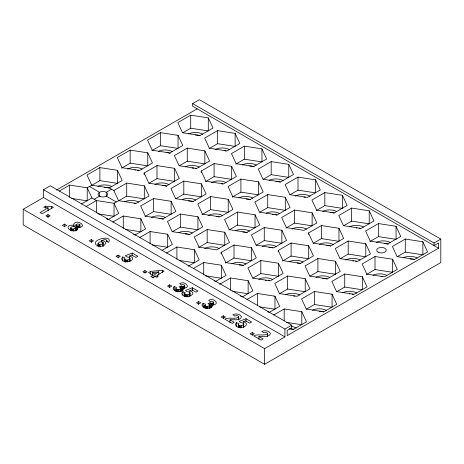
<?xml version="1.0" encoding="UTF-8"?>
<svg xmlns="http://www.w3.org/2000/svg" width="464" height="464" viewBox="0 0 464 464"><rect width="100%" height="100%" fill="white"/><g stroke="black" fill="none" stroke-linecap="round" stroke-linejoin="round"><path stroke-width="0.7" d="M124.497 261.133L124.497 258.999L125.1 258.03L122.757 256.928L121.713 258.373A4.634 2.674 0 0 0 122.189 259.881C125.065 264.753 138.777 259.167 129.607 256.012L129.607 257.433M184.643 296.566L184.643 293.724L185.24 292.755L182.903 291.653L181.853 293.097A4.634 2.674 0 0 0 182.335 294.605C185.206 299.477 198.917 293.892 189.753 290.737L189.753 292.871M238.281 327.538L238.281 324.69L238.885 323.721L236.547 322.625L235.497 324.063A4.634 2.674 0 0 0 235.979 325.577C238.85 330.449 252.561 324.864 243.391 321.709L243.438 327.456M175.897 291.45L175.897 288.608L176.569 287.605L174.261 286.561L173.722 287.019A4.686 2.709 0 0 0 173.142 288.533L174.104 290.029L175.601 290.882A5.058 2.917 0 0 0 178.46 291.415C180.183 291.386 182.416 291.038 183.17 289.275L182.561 287.86C192.142 288.968 185.31 280.123 179.719 283.591L181.349 284.913L182.926 284.548L184.649 285.203L184.788 288.417M204.844 308.166L204.844 305.318L205.517 304.32L203.209 303.27L202.675 303.734A4.686 2.709 0 0 0 202.089 305.248L203.058 306.745L204.549 307.597A5.058 2.917 0 0 0 207.414 308.131C209.131 308.102 211.364 307.754 212.123 305.985L211.509 304.575C221.096 305.683 214.264 296.838 208.672 300.301L210.296 301.629L211.874 301.264L213.602 301.913L213.736 305.132M101.529 240.729L104.04 239.714L105.612 239.65L106.772 240.23L106.36 241.344L108.651 242.399C112.671 235.445 96.843 238.252 95.538 242.347C94.18 247.869 106.685 247.515 105.427 242.191A4.263 2.465 0 0 0 103.82 241.036L101.529 240.729L101.529 242.15M79.889 224.97L79.292 225.73L77.929 226.096L76.601 225.742L75.997 224.982L77.262 223.944L79.298 224.211L79.889 224.97L79.889 227.812M184.788 285.569L183.518 286.555L181.024 286.079L179.052 286.949L180.647 287.819L180.774 291.143M213.597 304.79L213.736 302.284M229.97 319.841C233.218 319.22 241.025 321.39 241.419 316.436C239.581 313.815 235.625 313.322 232.87 314.72L234.778 316.071L236.565 315.561L238.032 315.943L238.705 316.773L238.525 317.208C234.419 319.603 229.059 316.889 224.756 319.116L232.22 323.425L234.198 322.283L229.97 319.841L229.97 322.689M267.479 336.765L267.484 333.059L265.518 332.276L263.732 332.781L261.818 331.435C264.602 330.003 269.23 330.501 270.495 333.668C268.83 338.007 262.438 335.907 258.918 336.557L258.918 339.404M75.348 231.014L75.568 227.662L74.112 226.426L72.378 226.542L71.009 227.354L70.754 230.022M180.542 291.653L180.774 288.301M209.496 308.369L209.595 304.535L208.005 303.665L209.972 302.795L211.665 303.34L213.597 302.656M124.497 258.999L124.665 259.457C126.179 260.849 129.033 260.066 129.949 258.349L129.265 257.363L126.811 256.882L125.338 255.739L132.205 253.037L137.837 256.285L135.842 257.433L131.828 255.119L129.607 256.012M184.643 293.724L184.805 294.182C186.325 295.568 189.173 294.791 190.089 293.074L189.411 292.088L186.957 291.607L185.478 290.464L192.351 287.755L197.977 291.009L195.988 292.158L191.968 289.838L189.753 290.737M243.391 321.709L245.613 320.81L249.626 323.13L251.621 321.975L245.99 318.727L239.122 321.436L240.596 322.579L243.055 323.06L243.733 324.04C242.817 325.757 239.963 326.54 238.45 325.154L238.281 324.69M98.055 246.343L98.055 243.496C98.873 241.831 101.61 241.054 103.002 242.452L103.101 246.5M103.101 242.945C102.202 244.487 99.534 245.497 98.142 244.035L98.055 243.496M75.348 228.166L72.952 229.175L71.392 228.822L70.754 227.888M267.479 333.923C263.366 336.319 258.007 333.604 253.709 335.832L261.168 340.141L263.146 338.998L258.918 336.557M180.542 288.805L178.135 289.803L176.523 289.449L175.897 288.608M209.496 305.521L207.083 306.518L205.471 306.165L204.844 305.318M43.529 189.706L284.925 329.075L284.925 336.899L43.529 197.531L43.529 189.706L50.309 185.791L291.699 325.16L291.699 327.77L287.181 330.38L287.181 335.594L438.544 248.211L438.544 242.991L434.026 245.601L434.026 242.991L192.63 103.623L192.63 106.233L438.544 248.211M192.63 103.623L199.41 99.714L440.8 239.076L440.8 262.554L264.59 364.286L23.2 224.924L23.2 209.27L43.529 197.531M56.422 190.089L197.148 108.843M59.201 191.093L69.623 185.078L87.215 187.798L91.733 185.188L109.324 187.908L113.842 190.518L118.552 200.674L136.143 203.394L149.019 195.959L144.31 185.803L126.718 183.083L113.842 190.518M109.324 187.908L122.2 180.473L117.485 170.323L99.893 167.597L87.017 175.032L91.733 185.188M130.169 150.121L117.293 157.557L122.003 167.713L139.594 170.433L152.47 162.997L147.755 152.842L130.169 150.121L130.169 163.166L121.585 168.119M160.44 132.646L147.564 140.082L152.273 150.232L169.865 152.958L182.741 145.522L178.031 135.366L160.44 132.646L160.44 145.69L151.856 150.643M190.71 115.165L177.834 122.6L182.549 132.756L200.135 135.476L213.017 128.047L208.301 117.891L190.71 115.165L190.71 128.209L182.741 132.814M48.128 207.878L40.107 212.512L42.236 213.736L53.383 207.298L51.661 206.3L48.54 206.555L45.698 206.109L43.767 207.222L48.128 207.878L48.128 210.726M91.924 185.246L99.893 180.641L117.485 183.361L117.485 170.323M48.001 214.612L45.872 215.835L48.001 217.065L50.129 215.835L48.001 214.612L48.001 217.454M81.502 203.969L91.93 197.954L96.448 200.564L114.034 203.284L118.552 200.674M94.186 199.259L99.493 196.191M111.58 189.213L106.273 192.282L106.273 196.452M86.02 206.579L96.448 200.564L96.448 212.877M144.113 173.043L156.989 165.607L174.58 168.328L179.29 178.483L166.414 185.919L148.828 183.199L144.113 173.043L144.113 174.493M187.259 148.132L174.383 155.562L179.098 165.718L196.69 168.444L209.566 161.008L204.85 150.852L187.259 148.132L187.259 161.17L179.29 165.776M217.535 130.651L204.653 138.086L209.368 148.242L226.96 150.962L239.836 143.527L235.12 133.371L217.535 130.651L217.535 143.695L208.945 148.654M64.502 224.135L62.373 225.365L64.502 226.594L66.63 225.365L64.502 224.135L64.502 226.983M118.743 200.726L126.718 196.127L144.31 198.847L144.31 185.803M149.019 183.251L156.989 178.652L174.58 181.372L174.58 168.328M107.712 219.808L118.749 213.44L114.034 203.284L114.034 216.323L97.852 213.823M112.845 222.065L123.267 216.044L140.859 218.77L145.568 228.926L135.146 234.941M153.538 198.569L140.662 206.004L145.377 216.16L162.963 218.88L175.844 211.445L171.129 201.289L153.538 198.569L153.538 211.613L144.954 216.566M183.808 181.093L170.932 188.529L175.647 198.685L193.239 201.405L206.115 193.969L201.399 183.814L183.808 181.093L183.808 194.138L175.839 198.737M201.202 171.048L214.084 163.612L231.669 166.338L236.385 176.494L223.509 183.924L205.917 181.204L201.202 171.048L201.202 172.498M244.354 146.137L231.478 153.572L236.188 163.728L253.779 166.448L266.655 159.013L261.945 148.857L244.354 146.137L244.354 159.181L235.77 164.134M91.327 239.621L89.198 240.851L91.327 242.08L93.455 240.851L91.327 239.621L91.327 242.469M205.5 181.615L214.084 176.656L231.669 179.377L231.669 166.338M139.664 237.551L150.087 231.53L167.678 234.25L172.393 244.406L161.965 250.427M180.357 214.055L167.481 221.49L172.196 231.646L189.788 234.366L202.664 226.931L197.948 216.775L180.357 214.055L180.357 227.099L172.388 231.698M210.633 196.579L197.757 204.009L202.466 214.165L220.058 216.891L232.934 209.455L228.218 199.3L210.633 196.579L210.633 209.618L202.049 214.577M240.903 179.098L228.027 186.534L232.737 196.69L250.328 199.41L263.204 191.974L258.494 181.824L240.903 179.098L240.903 192.142L232.319 197.101M271.173 161.623L258.297 169.058L263.013 179.214L280.598 181.934L293.48 174.499L288.765 164.343L271.173 161.623L271.173 174.667L263.204 179.266M118.146 255.107L116.017 256.337L118.146 257.566L120.275 256.337L118.146 255.107L118.146 257.955M166.483 253.037L176.912 247.016L194.497 249.736L199.213 259.892L188.175 266.266M207.182 229.541L194.306 236.976L199.015 247.132L216.607 249.852L229.483 242.417L224.773 232.261L207.182 229.541L207.182 242.585L198.598 247.538M237.452 212.06L224.576 219.495L229.291 229.651L246.877 232.371L259.753 224.941L255.043 214.786L237.452 212.06L237.452 225.104L228.868 230.063M267.722 194.584L254.846 202.02L259.562 212.176L277.153 214.896L290.029 207.46L285.314 197.304L267.722 194.584L267.722 207.628L259.753 212.228M297.998 177.109L285.116 184.544L289.832 194.7L307.423 197.42L320.299 189.985L315.584 179.829L297.998 177.109L297.998 190.153L290.023 194.752M144.965 270.593L142.837 271.823L144.965 273.052L147.094 271.823L144.965 270.593L144.965 272.728M157.035 277.414L157.035 275.28L164.082 271.208L162.296 270.176L150.423 271.469L148.555 272.542L153.103 275.169L153.103 278.011M153.103 275.169L150.87 276.457L152.929 277.646L155.162 276.358L156.542 277.153L158.415 276.074L157.035 275.28M152.424 274.746L152.424 272.612L154.976 274.085L158.769 271.898L158.769 274.74M193.308 268.523L203.731 262.502L221.322 265.222L226.032 275.378L215.609 281.399M221.125 252.457L234.001 245.027L251.592 247.747L256.308 257.903L243.426 265.338L225.84 262.612L221.125 252.457L221.125 253.907M264.271 227.546L251.395 234.981L256.111 245.137L273.702 247.857L286.578 240.422L281.863 230.272L264.271 227.546L264.271 240.59L256.302 245.195M294.547 210.07L281.671 217.506L286.381 227.662L303.972 230.382L316.848 222.946L312.133 212.79L294.547 210.07L294.547 223.114L285.963 228.068M324.817 192.595L311.941 200.03L316.651 210.18L334.242 212.906L347.118 205.471L342.409 195.315L324.817 192.595L324.817 205.639L316.233 210.592M169.662 284.85L167.533 286.079L169.662 287.309L171.79 286.079L169.662 284.85L169.662 287.692M225.417 263.024L234.001 258.065L251.592 260.791L251.592 247.747M219.513 284.357L230.55 277.988L248.141 280.708L252.857 290.864L242.428 296.885M260.826 260.513L247.944 267.943L252.66 278.098L270.251 280.819L283.127 273.389L278.412 263.233L260.826 260.513L260.826 273.551L252.851 278.156M278.22 250.467L291.096 243.032L308.688 245.752L313.397 255.908L300.521 263.343L282.93 260.623L278.22 250.467L278.22 251.917M308.49 232.992L321.366 225.556L338.958 228.276L343.667 238.432L330.791 245.868L313.206 243.148L308.49 232.992L308.49 234.442M351.637 208.081L338.761 215.511L343.476 225.666L361.067 228.387L373.943 220.957L369.228 210.801L351.637 208.081L351.637 221.119L343.667 225.724M198.609 301.565L196.481 302.789L198.609 304.019L200.738 302.789L198.609 301.565L198.609 304.407M282.512 261.029L291.096 256.076L308.688 258.796L308.688 245.752M313.397 243.2L321.366 238.6L338.958 241.321L338.958 228.276M246.947 299.489L257.375 293.474L274.961 296.194L279.676 306.35L269.253 312.365M287.645 275.993L274.769 283.429L279.479 293.584L297.07 296.305L309.946 288.869L305.237 278.719L287.645 275.993L287.645 289.037L279.061 293.996M317.915 258.518L305.039 265.953L309.755 276.109L327.34 278.829L340.222 271.394L335.507 261.238L317.915 258.518L317.915 271.562L309.946 276.161M348.186 241.042L335.31 248.478L340.025 258.628L357.616 261.354L370.492 253.918L365.777 243.762L348.186 241.042L348.186 254.086L340.216 258.686M378.462 223.561L365.586 230.997L370.295 241.152L387.887 243.873L400.763 236.443L396.047 226.287L378.462 223.561L378.462 236.605L369.878 241.564M223.3 315.822L221.171 317.045L223.3 318.275L225.429 317.045L223.3 315.822L223.3 318.664M273.772 314.975L284.194 308.96L301.786 311.68L306.495 321.836L293.619 329.266L290.104 328.727M314.464 291.479L301.588 298.915L306.304 309.07L323.895 311.791L336.771 304.355L332.056 294.199L314.464 291.479L314.464 304.523L306.495 309.123M344.74 274.004L331.859 281.439L336.574 291.595L354.165 294.315L367.041 286.88L362.326 276.724L344.74 274.004L344.74 287.048L336.765 291.647M375.011 256.528L362.135 263.958L366.844 274.114L384.436 276.834L397.312 269.404L392.602 259.248L375.011 256.528L375.011 269.567L366.427 274.526M405.281 239.047L392.405 246.483L397.12 256.638L414.706 259.359L427.582 251.923L422.872 241.767L405.281 239.047L405.281 252.091L397.312 256.696M252.254 332.531L250.125 333.761L252.254 334.991L254.382 333.761L252.254 332.531L252.254 335.379M284.925 329.075L291.699 325.16M434.026 242.991L440.8 239.076M23.2 209.27L264.59 348.638L284.925 336.899M152.424 272.612L158.769 271.898M195.425 135.07L198.07 135.273A10.225 5.904 0 0 1 199.949 135.679M166.443 152.644L167.8 152.749A10.225 5.904 0 0 1 170.265 153.34M249.678 166.089L251.714 166.245A10.225 5.904 0 0 1 254.179 166.831M191.974 168.032L193.94 168.183M134.879 170.027L135.494 170.073M275.889 181.528L277.855 181.679M162.313 185.559L164.349 185.71A10.225 5.904 0 0 1 166.814 186.302M304.001 197.113L305.353 197.212M104.609 187.502L107.254 187.705M246.227 199.05L248.263 199.207A10.225 5.904 0 0 1 250.728 199.793M188.523 200.999L190.489 201.144M330.142 212.547L332.178 212.698M272.438 214.49L273.052 214.536M216.636 216.578L217.993 216.682A10.225 5.904 0 0 1 219.257 216.932M356.352 227.981L356.967 228.027M158.862 218.521L160.898 218.677A10.225 5.904 0 0 1 163.363 219.263M242.776 232.012L244.812 232.168M384.465 243.565L385.822 243.67A10.225 5.904 0 0 1 388.287 244.261M185.072 233.96L187.038 234.111M326.691 245.508L328.727 245.659M268.987 247.451L271.631 247.654A10.225 5.904 0 0 1 272.902 247.904M409.996 258.953L412.641 259.156M352.901 260.948L353.516 260.994M297.099 263.036L298.456 263.14A10.225 5.904 0 0 1 300.921 263.726M239.331 264.973L241.361 265.13M381.014 276.527L382.371 276.631M322.631 278.423L325.276 278.626M265.536 280.413L266.15 280.459M349.45 293.909L350.065 293.956M293.648 295.997L295.005 296.102M319.18 311.385L321.825 311.588M289.519 328.906L291.554 329.063A10.225 5.904 0 0 1 294.019 329.655M77.61 230.086L77.61 227.244C88.665 228.004 77.853 218.225 73.805 223.938L74.049 226.612M74.049 225.185C60.784 224.564 72.941 235.422 77.929 228.677L77.61 227.244M190.71 128.209L208.301 130.929L208.301 117.891M217.535 143.695L235.12 146.415L235.12 133.371M160.44 145.69L178.031 148.41L178.031 135.366M244.354 159.181L261.945 161.901L261.945 148.857M187.259 161.17L204.85 163.896L204.85 150.852M271.173 174.667L288.765 177.387L288.765 164.343M130.169 163.166L147.755 165.886L147.755 152.842M297.998 190.153L315.584 192.873L315.584 179.829M240.903 192.142L258.494 194.863L258.494 181.824M324.817 205.639L342.409 208.359L342.409 195.315M183.808 194.138L201.399 196.858L201.399 183.814M267.722 207.628L285.314 210.349L285.314 197.304M351.637 221.119L369.228 223.845L369.228 210.801M210.633 209.618L228.218 212.344L228.218 199.3M294.547 223.114L312.133 225.835L312.133 212.79M378.462 236.605L396.047 239.325L396.047 226.287M71.734 198.447L87.215 200.842L87.215 187.798L91.93 197.954M153.538 211.613L171.129 214.333L171.129 201.289M237.452 225.104L255.043 227.824L255.043 214.786M405.281 252.091L422.872 254.811L422.872 241.767M180.357 227.099L197.948 229.819L197.948 216.775M264.271 240.59L281.863 243.31L281.863 230.272M348.186 254.086L365.777 256.807L365.777 243.762M125.379 229.413L140.859 231.809L140.859 218.77M207.182 242.585L224.773 245.305L224.773 232.261M375.011 269.567L392.602 272.293L392.602 259.248M152.198 244.899L167.678 247.295L167.678 234.25M317.915 271.562L335.507 274.282L335.507 261.238M179.023 260.385L194.497 262.781L194.497 249.736M260.826 273.551L278.412 276.271L278.412 263.233M344.74 287.048L362.326 289.768L362.326 276.724M205.14 275.761L221.322 278.267L221.322 265.222M287.645 289.037L305.237 291.757L305.237 278.719M232.661 291.357L248.141 293.753L248.141 280.708M314.464 304.523L332.056 307.243L332.056 294.199M259.486 306.843L274.961 309.239L274.961 296.194M286.305 322.329L301.786 324.719L301.786 311.68M89.471 186.493L99.493 192.282L99.493 196.452M106.273 196.191L116.296 201.979M321.366 225.556L321.366 238.6M291.096 243.032L291.096 256.076M284.194 308.96L284.194 320.549M267.653 333.488L267.653 336.33M264.59 348.638L264.59 364.286M257.375 293.474L257.375 305.793M245.99 318.727L245.99 321.575M243.733 324.04L243.733 327.601M243.588 323.518L243.588 327.074M241.587 325.676L241.587 327.81M240.561 325.867L240.561 328.002M239.644 325.803L239.644 327.23M238.89 325.531L238.89 327.665M238.705 316.773L238.705 319.621M238.537 316.344L238.525 320.05M238.45 325.154L238.45 327.282M238.421 324.197L238.421 327.045M236.547 322.625L236.547 326.18M234.001 245.027L234.001 258.065M230.55 277.988L230.55 290.307M214.084 163.612L214.084 176.656M213.179 302.992L213.179 305.126M212.471 303.27L212.471 305.405M212.036 305.266L212.036 306.687M211.665 303.34L211.665 307.609M211.509 304.575L211.509 307.423M210.818 303.189L210.818 308.166M209.972 302.795L209.972 307.777M209.722 305.016L209.722 308.572M209.595 304.535L209.595 308.09M208.011 306.373L208.011 308.508M207.083 306.518L207.083 308.653M206.207 306.443L206.207 308.577M205.471 306.165L205.471 308.299M205.007 305.776L205.007 307.91M203.731 262.502L203.731 274.821M203.209 303.27L203.209 307.539M192.351 287.755L192.351 290.603M190.089 293.074L190.089 295.916M189.793 293.637L189.793 296.484M187.949 294.704L187.949 296.838M186.922 294.895L186.922 297.03M186 294.837L186 296.972M185.252 294.559L185.252 295.98M184.805 294.182L184.805 296.316M184.776 293.231L184.776 296.073M184.649 285.203L184.649 288.074M184.225 286.276L184.225 288.411M183.518 286.555L183.518 288.689M183.089 288.55L183.089 289.971M182.903 291.653L182.903 295.214M182.717 286.624L182.717 288.051M182.561 287.86L182.561 290.708M181.865 286.474L181.865 291.456M181.024 286.079L181.024 291.061M179.058 289.658L179.058 291.792M178.135 289.803L178.135 291.937M177.254 289.727L177.254 291.862M176.912 247.016L176.912 259.335M176.523 289.449L176.523 291.583M176.059 289.06L176.059 291.195M174.261 286.561L174.261 290.829M162.296 270.176L162.296 272.31M156.989 165.607L156.989 178.652M154.976 274.085L154.976 276.933M150.423 271.469L150.423 274.311M150.087 231.53L150.087 243.849M132.205 253.037L132.205 255.879M129.949 258.349L129.949 261.191M129.804 257.822L129.804 261.377M129.653 258.918L129.653 261.76M127.803 259.985L127.803 262.119M126.718 183.083L126.718 196.127M126.776 260.176L126.776 261.597M125.86 260.113L125.86 262.247M125.106 259.834L125.106 261.969M124.665 259.457L124.665 261.592M123.267 216.044L123.267 228.363M122.757 256.928L122.757 261.197M106.906 240.572L106.906 241.993M106.772 240.23L106.772 241.651M103.002 242.452L103.002 246.007M100.027 244.754L100.027 246.889M99.893 167.597L99.893 180.641M99.238 244.696L99.238 246.831M98.583 244.453L98.583 245.874M98.142 244.035L98.142 246.169M79.744 224.57L79.738 227.499M78.631 226.003L78.631 227.43M77.929 226.096L77.929 227.517M77.239 226.003L77.239 229.564M76.154 224.582L76.154 230.359M75.997 224.982L75.997 230.678M75.568 227.662L75.568 230.504M75.423 227.169L75.423 230.724M73.857 229.03L73.857 231.165M72.952 229.175L72.952 230.602M72.111 229.1L72.111 230.521M71.392 228.822L71.392 230.956M70.893 228.392L70.893 230.527M69.623 185.078L69.623 197.397M51.661 206.3L51.661 208.435M45.698 206.109L45.698 208.243M289.066 261.795A10.225 5.904 0 0 1 295.806 260.327L298.456 260.53A10.225 5.904 0 0 1 303.038 262.056M133.655 234.337A10.225 5.904 0 0 1 135.21 235.074M211.567 182.642A10.225 5.904 0 0 1 218.793 180.914L221.438 181.111A10.225 5.904 0 0 1 226.026 182.642M221.438 183.721A10.225 5.904 0 0 1 222.708 183.97M240.375 296.073A10.225 5.904 0 0 1 242.011 296.751M332.816 212.808A10.225 5.904 0 0 1 334.057 213.109M241.999 265.24A10.225 5.904 0 0 1 243.24 265.541M245.45 232.278A10.225 5.904 0 0 1 247.277 232.76M322.463 311.698A10.225 5.904 0 0 1 323.704 311.994M413.279 259.266A10.225 5.904 0 0 1 414.52 259.562M329.365 245.775A10.225 5.904 0 0 1 330.606 246.071M358.997 228.184A10.225 5.904 0 0 1 360.267 228.433M355.546 261.145A10.225 5.904 0 0 1 356.816 261.394M325.914 278.736A10.225 5.904 0 0 1 327.155 279.032M352.095 294.106A10.225 5.904 0 0 1 353.365 294.356M268.18 280.616A10.225 5.904 0 0 1 269.451 280.865M224.889 150.759A10.225 5.904 0 0 1 226.159 151.009M134.079 203.191A10.225 5.904 0 0 1 135.343 203.441M191.168 201.196A10.225 5.904 0 0 1 193.047 201.608M187.717 234.158A10.225 5.904 0 0 1 189.596 234.569M137.524 170.23A10.225 5.904 0 0 1 138.794 170.474M107.892 187.816A10.225 5.904 0 0 1 109.133 188.111M195.257 168.345A10.225 5.904 0 0 1 196.498 168.647M278.533 181.731A10.225 5.904 0 0 1 280.413 182.137M275.082 214.693A10.225 5.904 0 0 1 276.962 215.099M266.214 213.104A10.225 5.904 0 0 1 272.438 211.88L275.082 212.083A10.225 5.904 0 0 1 279.664 213.608M235.422 230.823A10.225 5.904 0 0 1 242.167 229.361L244.812 229.558A10.225 5.904 0 0 1 249.394 231.089M231.971 263.784A10.225 5.904 0 0 1 238.716 262.322L241.361 262.52A10.225 5.904 0 0 1 245.943 264.051M258.796 279.27A10.225 5.904 0 0 1 265.536 277.808L268.18 278.006A10.225 5.904 0 0 1 272.768 279.537M215.018 149.675A10.225 5.904 0 0 1 222.244 147.946L224.889 148.149A10.225 5.904 0 0 1 229.477 149.675M322.787 211.358A10.225 5.904 0 0 1 329.533 209.89L332.178 210.088A10.225 5.904 0 0 1 336.76 211.619M208.116 215.603A10.225 5.904 0 0 1 215.342 213.875L217.993 214.072A10.225 5.904 0 0 1 222.575 215.603M262.247 246.309A10.225 5.904 0 0 1 268.987 244.841L271.631 245.044A10.225 5.904 0 0 1 276.213 246.57M151.508 217.332A10.225 5.904 0 0 1 158.253 215.864L160.898 216.067A10.225 5.904 0 0 1 165.48 217.593M188.68 133.928A10.225 5.904 0 0 1 195.425 132.466L198.07 132.663A10.225 5.904 0 0 1 202.652 134.195M214.119 280.79A10.225 5.904 0 0 1 215.673 281.526M178.849 232.568A10.225 5.904 0 0 1 185.072 231.35L187.717 231.553A10.225 5.904 0 0 1 192.305 233.079M269.143 180.386A10.225 5.904 0 0 1 275.889 178.918L278.533 179.121A10.225 5.904 0 0 1 283.115 180.647M106.268 218.648A10.225 5.904 0 0 1 108.39 219.588M204.665 248.565A10.225 5.904 0 0 1 211.891 246.836L214.542 247.039A10.225 5.904 0 0 1 219.124 248.565M292.03 229.094A10.225 5.904 0 0 1 299.257 227.366L301.907 227.569A10.225 5.904 0 0 1 306.489 229.094M295.481 196.133A10.225 5.904 0 0 1 302.708 194.404L305.353 194.607A10.225 5.904 0 0 1 309.94 196.133M349.607 226.838A10.225 5.904 0 0 1 356.352 225.376L358.997 225.574A10.225 5.904 0 0 1 363.579 227.105M127.652 169.145A10.225 5.904 0 0 1 134.879 167.417L137.524 167.62A10.225 5.904 0 0 1 142.112 169.145M242.324 164.9A10.225 5.904 0 0 1 249.064 163.432L251.714 163.635A10.225 5.904 0 0 1 256.296 165.161M185.229 166.889A10.225 5.904 0 0 1 191.974 165.428L194.619 165.625A10.225 5.904 0 0 1 199.201 167.156M182.3 199.607A10.225 5.904 0 0 1 188.523 198.389L191.168 198.592A10.225 5.904 0 0 1 195.75 200.117M319.336 244.319A10.225 5.904 0 0 1 326.082 242.852L328.727 243.055A10.225 5.904 0 0 1 333.309 244.58M158.41 151.409A10.225 5.904 0 0 1 165.155 149.942L167.8 150.145A10.225 5.904 0 0 1 172.382 151.67M238.873 197.861A10.225 5.904 0 0 1 245.618 196.394L248.263 196.597A10.225 5.904 0 0 1 252.845 198.122M154.959 184.37A10.225 5.904 0 0 1 161.704 182.903L164.349 183.106A10.225 5.904 0 0 1 168.931 184.631M97.863 186.36A10.225 5.904 0 0 1 104.609 184.892L107.254 185.095A10.225 5.904 0 0 1 111.836 186.627M124.688 201.846A10.225 5.904 0 0 1 131.428 200.378L134.079 200.581A10.225 5.904 0 0 1 138.661 202.107M312.434 310.242A10.225 5.904 0 0 1 319.18 308.775L321.825 308.978A10.225 5.904 0 0 1 326.407 310.503M403.251 257.81A10.225 5.904 0 0 1 409.996 256.343L412.641 256.546A10.225 5.904 0 0 1 417.223 258.071M342.71 292.767A10.225 5.904 0 0 1 349.45 291.299L352.095 291.502A10.225 5.904 0 0 1 356.683 293.028M372.981 275.285A10.225 5.904 0 0 1 379.72 273.824L382.371 274.021A10.225 5.904 0 0 1 386.953 275.552M291.554 326.453A10.225 5.904 0 0 1 296.136 327.984M285.615 294.756A10.225 5.904 0 0 1 292.361 293.289L295.005 293.492A10.225 5.904 0 0 1 299.587 295.017M345.674 260.066A10.225 5.904 0 0 1 352.901 258.338L355.546 258.535A10.225 5.904 0 0 1 360.128 260.066M376.432 242.324A10.225 5.904 0 0 1 383.171 240.857L385.822 241.06A10.225 5.904 0 0 1 390.404 242.591M315.885 277.281A10.225 5.904 0 0 1 322.631 275.813L325.276 276.016A10.225 5.904 0 0 1 329.858 277.542M267.763 311.762A10.225 5.904 0 0 1 269.317 312.498M378.061 252.155A4.791 2.767 0 0 0 386.077 250.914A4.791 2.767 0 0 0 380.207 247.527A4.791 2.767 0 0 0 378.061 252.155M100.485 196.632A4.791 2.767 0 0 0 107.677 194.236A4.791 2.767 0 0 0 100.485 191.841A4.791 2.767 0 0 0 100.485 196.632"/></g></svg>
